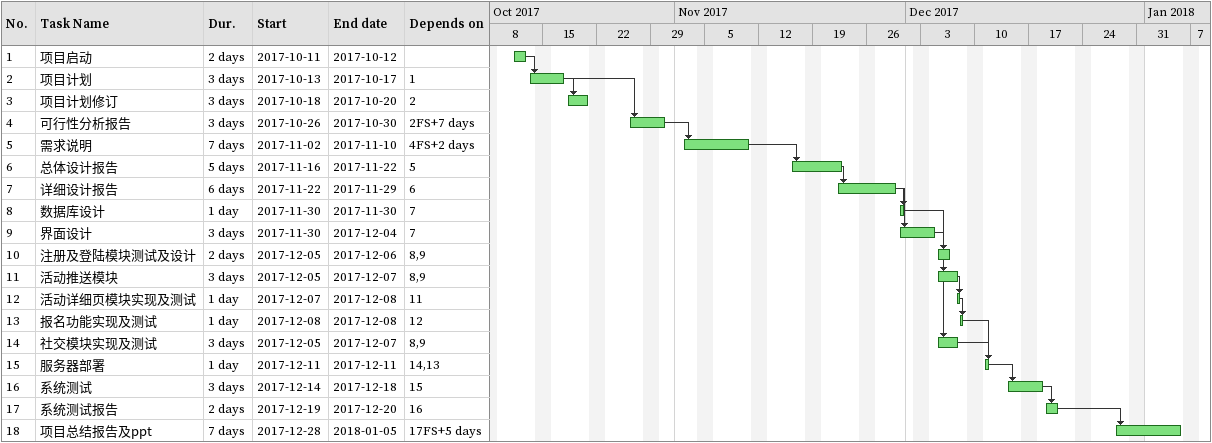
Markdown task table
| ID | Task | Duration | Start | Finish | Predecessors |
|---|---|---|---|---|---|
| 1 | 项目启动 | 2d | 2017-10-11 | 2017-10-12 |  |
| 2 | 项目计划 | 3d | 2017-10-13 | 2017-10-17 | 1 |
| 3 | 项目计划修订 | 3d | 2017-10-18 | 2017-10-20 | 2 |
| 4 | 可行性分析报告 | 3d | 2017-10-26 | 2017-10-30 | 2FS+7d |
| 5 | 需求说明 | 7d | 2017-11-02 | 2017-11-10 | 4FS+2d |
| 6 | 总体设计报告 | 5d | 2017-11-16 | 2017-11-22 | 5 |
| 7 | 详细设计报告 | 6d | 2017-11-22 | 2017-11-29 | 6 |
| 8 | 数据库设计 | 1d | 2017-11-30 | 2017-11-30 | 7 |
| 9 | 界面设计 | 3d | 2017-11-30 | 2017-12-04 | 7 |
| 10 | 注册及登陆模块测试及设计 | 2d | 2017-12-05 | 2017-12-06 | 8, 9 |
| 11 | 活动推送模块 | 3d | 2017-12-05 | 2017-12-07 | 8, 9 |
| 12 | 活动详细页模块实现及测试 | 1d | 2017-12-07 | 2017-12-08 | 11 |
| 13 | 报名功能实现及测试 | 1d | 2017-12-08 | 2017-12-08 | 12 |
| 14 | 社交模块实现及测试 | 3d | 2017-12-05 | 2017-12-07 | 8, 9 |
| 15 | 服务器部署 | 1d | 2017-12-11 | 2017-12-11 | 14, 13 |
| 16 | 系统测试 | 3d | 2017-12-14 | 2017-12-18 | 15 |
| 17 | 系统测试报告 | 2d | 2017-12-19 | 2017-12-20 | 16 |
| 18 | 项目总结报告及ppt | 7d | 2017-12-28 | 2018-01-05 | 17FS+5d |
